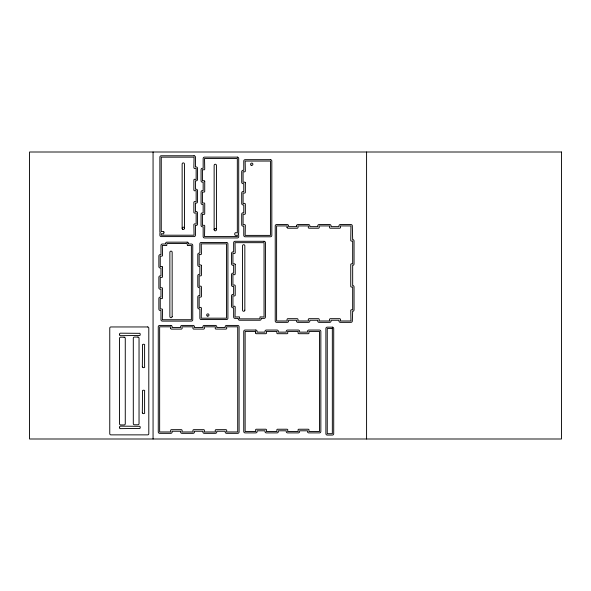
<?xml version="1.0" encoding="UTF-8"?>
<svg xmlns="http://www.w3.org/2000/svg" width="591" height="591" viewBox="0 0 591 591"><rect width="100%" height="100%" fill="white"/><g stroke="black" fill="none" stroke-linecap="round" stroke-linejoin="round"><path stroke-width="0.89" d="M366.583 152.005L366.583 438.995M216.439 229.685A1.145 1.145 0 0 0 214.725 228.68A1.145 1.145 0 0 0 214.71 230.667A1.145 1.145 0 0 0 216.439 229.685L216.439 165.391A1.145 1.145 0 0 0 215.294 164.246A1.145 1.145 0 0 0 214.141 165.391L214.141 229.677M184.444 228.325L184.444 164.039A1.145 1.145 0 0 0 183.291 162.894A1.145 1.145 0 0 0 182.146 164.039L182.146 228.325M153.062 152.005L153.062 438.995M119.574 334.957L120.246 335.681L139.033 335.481C140.761 336.471 140.495 332.349 139.107 333.324L120.246 333.184L119.626 333.612L119.581 334.905M119.574 427.914L120.246 428.638L139.033 428.438C140.658 429.465 140.621 425.409 139.07 426.303L120.246 426.141L119.626 426.569L119.574 427.914M142.335 366.908C142.438 368.09 145.475 367.883 144.603 366.464L144.603 345.432C145.652 343.829 141.478 343.829 142.534 345.432L142.342 366.863M142.335 412.873C142.438 414.047 145.475 413.848 144.603 412.422L144.603 391.39C145.726 389.794 141.515 389.772 142.534 391.39L142.335 412.873M162.555 267.102L162.532 276.92L161.978 277.438L160.25 277.245L160.25 287.869L162.023 287.684L162.555 288.342L162.532 298.16L161.978 298.677L160.25 298.485L160.25 309.108L161.978 308.916L162.547 309.529L162.348 319.731L191.381 319.731L191.381 245.383L187.406 245.538L187.177 243.551L166.943 243.551L166.714 245.538L162.348 245.383L162.547 255.585L161.978 256.199L160.25 256.006L160.25 266.63L162.023 266.445L162.555 267.102M163.995 232.108L163.655 233.837L161.254 233.726L161.254 235.211L194.055 235.211L193.863 224.432L194.432 223.871L196.153 224.063L196.153 212.908L194.38 213.092L193.855 212.435L193.87 202.085L194.432 201.568L196.153 201.76L196.153 190.605L194.38 190.79L193.855 190.132L193.87 179.782L194.432 179.265L196.153 179.457L196.153 168.302L194.38 168.487L193.855 167.881L194.055 157.154L161.254 157.154L161.254 231.628L163.419 231.436L163.995 232.108M170.592 328.382L171.22 329.098L181.526 329.098L182.139 328.53L181.947 326.808L193.102 326.808L192.91 328.53L193.427 329.084L203.777 329.106L204.434 328.581L204.25 326.808L215.405 326.808L215.213 328.53L215.73 329.084L226.08 329.106L226.737 328.581L226.552 326.808L237.708 326.808L237.708 431.962L226.552 431.962L226.745 430.241L226.08 429.664L215.73 429.679L215.205 430.292L215.405 431.962L204.25 431.962L204.442 430.241L203.925 429.679L193.575 429.664L192.917 430.189L193.102 431.962L181.947 431.962L182.139 430.241L181.474 429.664L171.124 429.679L170.607 430.241L170.799 431.962L159.644 431.962L159.644 326.808L170.799 326.808L170.592 328.382M201.435 265.558L201.428 275.325L200.859 275.894L199.167 275.702L199.167 286.325L200.91 286.14L201.435 286.798L201.428 296.571L200.859 297.133L199.167 296.941L199.167 307.564L200.859 307.372L201.435 307.985L201.236 318.187L226.523 318.187L226.523 243.839L201.236 243.839L201.435 254.034L200.859 254.655L199.167 254.462L199.167 265.078L200.91 264.901L201.435 265.558M204.73 181.282L204.722 191.587L204.109 192.156L202.432 191.957L202.432 203.112L204.205 202.927L204.73 203.585L204.715 213.935L204.109 214.459L202.432 214.26L202.432 225.415L204.154 225.223L204.73 225.836L204.53 236.563L237.331 236.563L237.331 235.078C233.74 237.131 233.74 230.963 237.331 232.98L237.331 158.506L204.53 158.506L204.73 169.233L204.205 169.839L202.432 169.654L202.432 180.809L204.205 180.624L204.73 181.282M235.225 264.391L235.218 274.165L234.649 274.726L232.928 274.534L232.928 285.158L234.701 284.973L235.225 285.63L235.218 295.404L234.649 295.965L232.928 295.773L232.928 306.397L234.649 306.204L235.225 306.818L235.026 317.02L239.392 316.865L239.621 318.852L259.855 318.852L260.084 316.865L264.051 317.02L264.051 242.672L235.026 242.672L235.218 252.918L234.649 253.487L232.928 253.295L232.928 263.918L234.701 263.734L235.225 264.391M245.354 182.767L245.331 192.592L244.726 193.117L243.086 192.917L243.086 203.533L244.822 203.356L245.354 204.013L245.331 213.831L244.726 214.356L243.086 214.156L243.086 224.779L244.777 224.587L245.346 225.201L245.147 235.395L270.442 235.395L270.442 161.055L245.147 161.055L245.339 171.301L244.726 171.87L243.086 171.671L243.086 182.294L244.822 182.109L245.354 182.767M255.548 332.992L256.176 333.716L265.943 333.716L266.563 333.139L266.371 331.418L276.987 331.418L276.795 333.139L277.312 333.693L287.137 333.716L287.795 333.191L287.61 331.418L298.233 331.418L298.041 333.139L298.558 333.693L308.376 333.716L309.034 333.191L308.849 331.418L319.472 331.418L319.472 431.519L308.849 431.519L309.041 429.797L308.376 429.221L298.558 429.243L298.041 429.797L298.233 431.519L287.61 431.519L287.802 429.797L287.137 429.221L277.312 429.243L276.795 429.797L276.987 431.519L266.371 431.519L266.563 429.797L265.898 429.221L256.073 429.243L255.556 429.797L255.748 431.519L245.132 431.519L245.132 331.418L255.748 331.418L255.548 332.992M287.027 227.498L287.647 228.222L297.421 228.222L298.027 227.69L297.916 225.925L308.465 225.925L308.273 227.646L308.79 228.207L318.615 228.222L319.273 227.698L319.088 225.925L329.704 225.925L329.512 227.646L330.029 228.207L339.855 228.222L340.512 227.698L340.327 225.925L350.951 225.925L350.751 240.544L351.276 241.15L352.672 240.965L352.672 263.948L351.276 263.763L350.751 264.369L350.744 286.45L351.276 287.108L352.672 286.93L352.672 309.906L351.276 309.728L350.751 310.334L350.951 320.979L340.327 320.979L340.512 319.206L339.855 318.682L330.081 318.689L329.512 319.31L329.704 320.979L319.088 320.979L319.273 319.206L318.615 318.682L308.842 318.689L308.266 319.31L308.465 320.979L297.849 320.979L298.041 319.258L297.369 318.682L287.603 318.689L287.027 319.31L287.226 320.979L276.603 320.979L276.603 225.925L287.226 225.925L287.027 227.498M296.534 225.88L296.512 226.649L288.6 226.649L288.6 225.925A1.374 1.374 0 0 0 287.226 224.55L276.603 224.55A1.374 1.374 0 0 0 275.229 225.925L275.229 320.979A1.374 1.374 0 0 0 276.603 322.354L287.226 322.354A1.374 1.374 0 0 0 288.6 320.979L288.6 320.263L296.468 320.263L296.468 320.979A1.374 1.374 0 0 0 297.849 322.354L308.465 322.354A1.374 1.374 0 0 0 309.847 320.979L309.847 320.263L317.707 320.263L317.707 320.979A1.374 1.374 0 0 0 319.088 322.354L329.704 322.354A1.374 1.374 0 0 0 331.086 320.979L331.086 320.263L338.953 320.263L338.953 320.979A1.374 1.374 0 0 0 340.327 322.354L350.951 322.354A1.374 1.374 0 0 0 352.325 320.979L352.672 311.287A1.374 1.374 0 0 0 354.046 309.906L354.046 286.93A1.374 1.374 0 0 0 352.672 285.549L352.672 265.322A1.374 1.374 0 0 0 354.046 263.948L354.046 240.965A1.374 1.374 0 0 0 352.672 239.591L352.325 225.925A1.374 1.374 0 0 0 350.951 224.55L340.327 224.55A1.374 1.374 0 0 0 338.953 225.925L338.953 226.649L331.086 226.649L331.086 225.925A1.374 1.374 0 0 0 329.704 224.55L319.088 224.55A1.374 1.374 0 0 0 317.707 225.925L317.707 226.649L309.847 226.649L309.847 225.925A1.374 1.374 0 0 0 308.465 224.55L297.916 224.55A1.374 1.374 0 0 0 296.534 225.88M561.45 152.005L29.55 152.005L29.55 438.995L561.45 438.995L561.45 152.005M194.055 155.773L161.254 155.773A1.374 1.374 0 0 0 159.88 157.154L159.88 231.628A1.374 1.374 0 0 0 160.36 232.677A1.374 1.374 0 0 0 159.88 233.726L159.88 235.211A1.374 1.374 0 0 0 161.254 236.592L194.055 236.592A1.374 1.374 0 0 0 195.436 235.211L195.436 225.437L196.153 225.437A1.374 1.374 0 0 0 197.527 224.063L197.527 212.908A1.374 1.374 0 0 0 196.153 211.534L195.436 211.534L195.436 203.134L196.153 203.134A1.374 1.374 0 0 0 197.527 201.76L197.527 190.605A1.374 1.374 0 0 0 196.153 189.231L195.436 189.231L195.436 180.831L196.153 180.831A1.374 1.374 0 0 0 197.527 179.457L197.527 168.302A1.374 1.374 0 0 0 196.153 166.928L195.436 166.928L195.436 157.154A1.374 1.374 0 0 0 194.055 155.773M237.331 157.125L204.53 157.125A1.374 1.374 0 0 0 203.156 158.506L203.156 168.28L202.432 168.28A1.374 1.374 0 0 0 201.058 169.654L201.058 180.809A1.374 1.374 0 0 0 202.432 182.183L203.156 182.183L203.156 190.583L202.432 190.583A1.374 1.374 0 0 0 201.058 191.957L201.058 203.112A1.374 1.374 0 0 0 202.432 204.486L203.156 204.486L203.156 212.886L202.432 212.886A1.374 1.374 0 0 0 201.058 214.26L201.058 225.415A1.374 1.374 0 0 0 202.432 226.789L203.156 226.789L203.156 236.563A1.374 1.374 0 0 0 204.53 237.944L237.331 237.944A1.374 1.374 0 0 0 238.712 236.563L238.712 235.078A1.374 1.374 0 0 0 238.225 234.029A1.374 1.374 0 0 0 238.712 232.98L238.712 158.506A1.374 1.374 0 0 0 237.331 157.125M270.442 159.673L245.147 159.673A1.374 1.374 0 0 0 243.773 161.055L243.773 170.297L243.086 170.297A1.374 1.374 0 0 0 241.704 171.671L241.704 182.294A1.374 1.374 0 0 0 243.086 183.675L243.773 183.675L243.773 191.536L243.086 191.536A1.374 1.374 0 0 0 241.704 192.917L241.704 203.533A1.374 1.374 0 0 0 243.086 204.914L243.773 204.914L243.773 212.775L243.086 212.775A1.374 1.374 0 0 0 241.704 214.156L241.704 224.779A1.374 1.374 0 0 0 243.086 226.154L243.773 226.154L243.773 235.395A1.374 1.374 0 0 0 245.147 236.777L270.442 236.777A1.374 1.374 0 0 0 271.816 235.395L271.816 161.055A1.374 1.374 0 0 0 270.442 159.673M264.051 241.298L235.026 241.298A1.374 1.374 0 0 0 233.652 242.672L233.652 251.914L232.928 251.914A1.374 1.374 0 0 0 231.554 253.295L231.554 263.918A1.374 1.374 0 0 0 232.928 265.293L233.652 265.293L233.652 273.16L232.928 273.16A1.374 1.374 0 0 0 231.554 274.534L231.554 285.158A1.374 1.374 0 0 0 232.928 286.532L233.652 286.532L233.652 294.399L232.928 294.399A1.374 1.374 0 0 0 231.554 295.773L231.554 306.397A1.374 1.374 0 0 0 232.928 307.778L233.652 307.778L233.652 317.02A1.374 1.374 0 0 0 235.026 318.394L238.247 318.394L238.247 318.852A1.374 1.374 0 0 0 239.621 320.233L259.855 320.233A1.374 1.374 0 0 0 261.229 318.852L261.229 318.394L264.051 318.394A1.374 1.374 0 0 0 265.433 317.02L265.433 242.672A1.374 1.374 0 0 0 264.051 241.298M187.177 242.17L166.943 242.17A1.374 1.374 0 0 0 165.569 243.551L165.569 244.009L162.348 244.009A1.374 1.374 0 0 0 160.974 245.383L160.974 254.625L160.25 254.625A1.374 1.374 0 0 0 158.876 256.006L158.876 266.63A1.374 1.374 0 0 0 160.25 268.004L160.974 268.004L160.974 275.871L160.25 275.871A1.374 1.374 0 0 0 158.876 277.245L158.876 287.869A1.374 1.374 0 0 0 160.25 289.243L160.974 289.243L160.974 297.11L160.25 297.11A1.374 1.374 0 0 0 158.876 298.485L158.876 309.108A1.374 1.374 0 0 0 160.25 310.489L160.974 310.489L160.974 319.731A1.374 1.374 0 0 0 162.348 321.105L191.381 321.105A1.374 1.374 0 0 0 192.755 319.731L192.755 245.383A1.374 1.374 0 0 0 191.381 244.009L188.559 244.009L188.559 243.551A1.374 1.374 0 0 0 187.177 242.17M226.523 242.465L201.236 242.465A1.374 1.374 0 0 0 199.861 243.839L199.861 253.081L199.167 253.081A1.374 1.374 0 0 0 197.793 254.462L197.793 265.078A1.374 1.374 0 0 0 199.167 266.46L199.861 266.46L199.861 274.327L199.167 274.327A1.374 1.374 0 0 0 197.793 275.702L197.793 286.325A1.374 1.374 0 0 0 199.167 287.699L199.861 287.699L199.861 295.566L199.167 295.566A1.374 1.374 0 0 0 197.793 296.941L197.793 307.564A1.374 1.374 0 0 0 199.167 308.938L199.861 308.938L199.861 318.187A1.374 1.374 0 0 0 201.236 319.561L226.523 319.561A1.374 1.374 0 0 0 227.904 318.187L227.904 243.839A1.374 1.374 0 0 0 226.523 242.465M170.799 325.427L159.644 325.427A1.374 1.374 0 0 0 158.27 326.808L158.27 431.962A1.374 1.374 0 0 0 159.644 433.336L170.799 433.336A1.374 1.374 0 0 0 172.173 431.962L172.173 431.245L180.573 431.245L180.573 431.962A1.374 1.374 0 0 0 181.947 433.336L193.102 433.336A1.374 1.374 0 0 0 194.476 431.962L194.476 431.245L202.876 431.245L202.876 431.962A1.374 1.374 0 0 0 204.25 433.336L215.405 433.336A1.374 1.374 0 0 0 216.779 431.962L216.779 431.245L225.178 431.245L225.178 431.962A1.374 1.374 0 0 0 226.552 433.336L237.708 433.336A1.374 1.374 0 0 0 239.082 431.962L239.082 326.808A1.374 1.374 0 0 0 237.708 325.427L226.552 325.427A1.374 1.374 0 0 0 225.178 326.808L225.178 327.525L216.779 327.525L216.779 326.808A1.374 1.374 0 0 0 215.405 325.427L204.25 325.427A1.374 1.374 0 0 0 202.876 326.808L202.876 327.525L194.476 327.525L194.476 326.808A1.374 1.374 0 0 0 193.102 325.427L181.947 325.427A1.374 1.374 0 0 0 180.573 326.808L180.573 327.525L172.173 327.525L172.173 326.808A1.374 1.374 0 0 0 170.799 325.427M147.647 326.956L110.916 326.956A1.145 1.145 0 0 0 109.763 328.108L109.763 433.713A1.145 1.145 0 0 0 110.916 434.865L147.647 434.865A1.145 1.145 0 0 0 148.799 433.713L148.799 328.108A1.145 1.145 0 0 0 147.647 326.956M332.341 327.163L327.259 327.163A1.374 1.374 0 0 0 325.885 328.537L325.885 433.691A1.374 1.374 0 0 0 327.259 435.065L332.341 435.065A1.374 1.374 0 0 0 333.716 433.691L333.716 328.537A1.374 1.374 0 0 0 332.341 327.163M332.341 328.537L327.259 328.537L327.259 433.691L332.341 433.691L332.341 328.537M255.748 330.044L245.132 330.044A1.374 1.374 0 0 0 243.751 331.418L243.751 431.519A1.374 1.374 0 0 0 245.132 432.9L255.748 432.9A1.374 1.374 0 0 0 257.129 431.519L257.129 430.802L264.99 430.802L264.99 431.519A1.374 1.374 0 0 0 266.371 432.9L276.987 432.9A1.374 1.374 0 0 0 278.368 431.519L278.368 430.802L286.236 430.802L286.236 431.519A1.374 1.374 0 0 0 287.61 432.9L298.233 432.9A1.374 1.374 0 0 0 299.607 431.519L299.607 430.802L307.475 430.802L307.475 431.519A1.374 1.374 0 0 0 308.849 432.9L319.472 432.9A1.374 1.374 0 0 0 320.847 431.519L320.847 331.418A1.374 1.374 0 0 0 319.472 330.044L308.849 330.044A1.374 1.374 0 0 0 307.475 331.418L307.475 332.135L299.607 332.135L299.607 331.418A1.374 1.374 0 0 0 298.233 330.044L287.61 330.044A1.374 1.374 0 0 0 286.236 331.418L286.236 332.135L278.368 332.135L278.368 331.418A1.374 1.374 0 0 0 276.987 330.044L266.371 330.044A1.374 1.374 0 0 0 264.99 331.418L264.99 332.135L257.129 332.135L257.129 331.418A1.374 1.374 0 0 0 255.748 330.044M137.888 337.047L134.445 337.047A1.145 1.145 0 0 0 133.3 338.192L133.3 423.629A1.145 1.145 0 0 0 134.445 424.774L137.888 424.774A1.145 1.145 0 0 0 139.04 423.629L139.04 338.192A1.145 1.145 0 0 0 137.888 337.047M124.125 337.195L120.675 337.195A1.145 1.145 0 0 0 119.53 338.348L119.53 423.784A1.145 1.145 0 0 0 120.675 424.929L124.125 424.929A1.145 1.145 0 0 0 125.27 423.784L125.27 338.348A1.145 1.145 0 0 0 124.125 337.195M244.837 310.127L244.837 245.841A1.145 1.145 0 0 0 243.691 244.696A1.145 1.145 0 0 0 242.539 245.841L242.539 310.127A1.145 1.145 0 0 0 243.691 311.28A1.145 1.145 0 0 0 244.837 310.127M172.158 316.554L172.158 252.276A1.145 1.145 0 0 0 171.013 251.123A1.145 1.145 0 0 0 169.868 252.276L169.868 316.554A1.145 1.145 0 0 0 171.013 317.707A1.145 1.145 0 0 0 172.158 316.554M251.086 165.162A1.145 1.145 0 0 0 252.889 164.328A1.145 1.145 0 0 0 251.264 163.182A1.145 1.145 0 0 0 251.086 165.162M207.256 316.008A1.145 1.145 0 0 0 208.978 315.01A1.145 1.145 0 0 0 207.256 314.02A1.145 1.145 0 0 0 207.256 316.008M182.634 229.264A1.145 1.145 0 0 0 184.436 228.422A1.145 1.145 0 0 0 182.811 227.284A1.145 1.145 0 0 0 182.634 229.264"/></g></svg>
